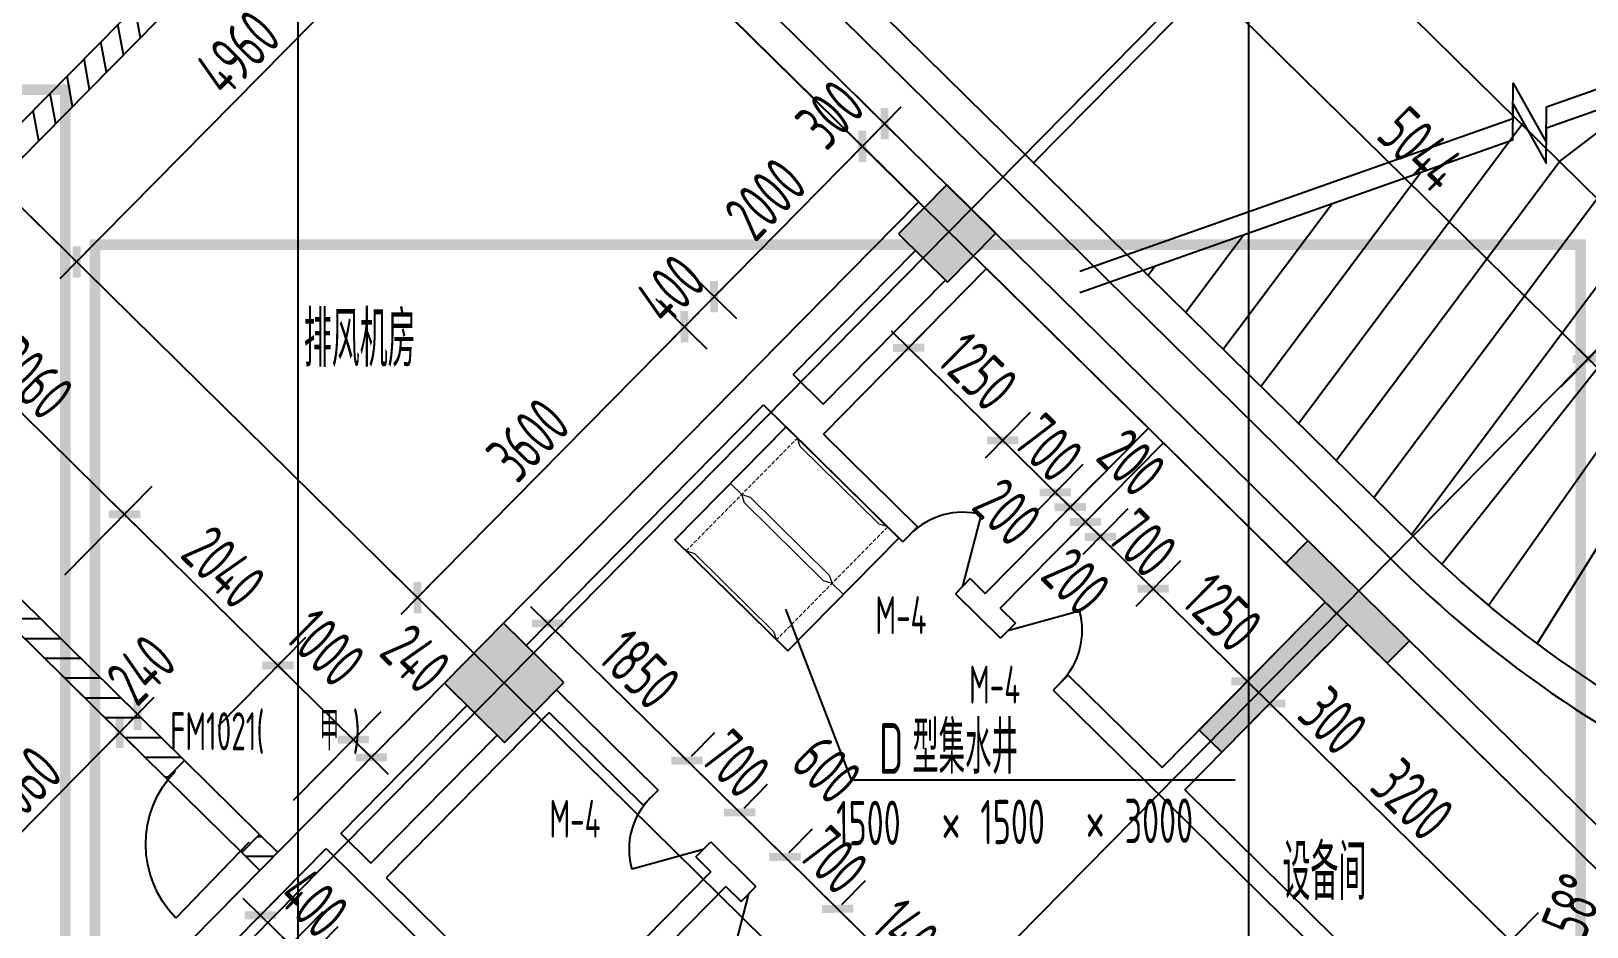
# Model space of a CAD drawing. Extents: x 1596194 to 1987057, y -212608 to 63160.
# Drawn here: x 1667505 to 1682232, y 31955 to 40438 of the extents above; entities that cross this region are included whole.
import ezdxf
from ezdxf.enums import TextEntityAlignment as Align

# ---------------------------------------------------------------- set-up
doc = ezdxf.new("R2010")
doc.units = 0
doc.header["$LTSCALE"] = 100
doc.header["$MEASUREMENT"] = 0
doc.linetypes.add('DASH', pattern=[0.35, 0.25, -0.1])
doc.layers.get('0').update_dxf_attribs({"linetype": 'CONTINUOUS'})
doc.layers.get('DEFPOINTS').update_dxf_attribs({"linetype": 'CONTINUOUS'})
doc.layers.add('AXIS', color=3, linetype='CONTINUOUS', lineweight=9)
for name, color, linetype in [('COLUMN', 1, 'CONTINUOUS'), ('DOTE', 251, 'CONTINUOUS'), ('HA', 150, 'CONTINUOUS'), ('PUB_DIM', 3, 'CONTINUOUS'), ('PUB_TEXT', 30, 'CONTINUOUS'), ('SOLID_HATCH', 40, 'CONTINUOUS'), ('STAIR', 5, 'CONTINUOUS'), ('WALL', 2, 'CONTINUOUS'), ('WINDOW', 4, 'CONTINUOUS'), ('WINDOW_TEXT', 7, 'CONTINUOUS'), ('图层2', 251, 'CONTINUOUS')]:
    doc.layers.add(name, color=color, linetype=linetype)
doc.styles.add('DIM_FONT', font='SYSZ.shx', dxfattribs={"width": 0.7, "bigfont": 'SYFS.shx'})
doc.styles.add('SIMPLEX', font='SIMPLEX.SHX')
doc.dimstyles.new('ANGL150', dxfattribs={"dimscale": 1.5, "dimtxt": 300, "dimasz": 100, "dimexe": 250, "dimexo": 300, "dimgap": 150, "dimtad": 1, "dimdec": 0, "dimzin": 0, "dimdsep": 46, "dimtxsty": 'DIM_FONT', "dimcen": 0.09, "dimclrt": 7, "dimazin": 2, "dimtfac": 1, "dimtdec": 0, "dimtix": 1, "dimtmove": 2, "dimatfit": 3, "dimfxl": 0, "dimtolj": 1, "dimtzin": 0, "dimarcsym": 0})
doc.dimstyles.new('DIMN-200', dxfattribs={"dimtxt": 300, "dimasz": 1, "dimexe": 250, "dimexo": 0, "dimgap": 150, "dimtad": 1, "dimdec": 0, "dimdsep": 46, "dimtxsty": 'DIM_FONT', "dimblk": '_DIMX', "dimcen": 2.5, "dimclrd": 3, "dimclre": 3, "dimclrt": 7, "dimadec": 0, "dimazin": 0, "dimtfac": 1, "dimtdec": 0, "dimtix": 1, "dimtmove": 2, "dimatfit": 3, "dimldrblk": '_DIMX', "dimfxl": 0, "dimtolj": 1, "dimtzin": 0, "dimarcsym": 0})
doc.dimstyles.new('DIMN150', dxfattribs={"dimscale": 1.5, "dimtxt": 300, "dimasz": 1, "dimexe": 250, "dimexo": 300, "dimgap": 30, "dimtad": 1, "dimdec": 0, "dimzin": 0, "dimdsep": 46, "dimtxsty": 'DIM_FONT', "dimblk": 'ARCHTICK', "dimcen": 0.09, "dimclrt": 7, "dimazin": 2, "dimtfac": 1, "dimtdec": 0, "dimtix": 1, "dimtmove": 2, "dimatfit": 3, "dimldrblk": 'DOT', "dimfxl": 0, "dimtolj": 1, "dimtzin": 0, "dimarcsym": 0})

# ---------------------------------------------------------------- blocks, each defined once
blk = doc.blocks.new('_archtick')
blk.add_line((-150, 0), (150, 0))
at = {"const_width": 50}
blk.add_lwpolyline([(-70, -70), (70, 70)], dxfattribs=at)
blk = doc.blocks.new('*D324')
at = {"layer": 'DEFPOINTS', "color": 0}
for p in [(1673689, 37638), (1674224, 37111), (1671697, 34547)]:
    blk.add_point(p, dxfattribs=at)
at = {"layer": 'PUB_DIM', "color": 0, "lineweight": -2}
for p, q in [((1673904, 37427), (1673422, 37901)), ((1671162, 35074), (1673689, 37638)), ((1671377, 34862), (1670895, 35337))]:
    blk.add_line(p, q, dxfattribs=at)
at = {"layer": 'PUB_DIM', "color": 0, "lineweight": -2, "xscale": 1.5, "yscale": 1.5, "zscale": 1.5}
for p, rotation in [((1673689, 37638), 45.42128490435555), ((1671162, 35074), 225.4212849043556)]:
    blk.add_blockref('_archtick', p, dxfattribs=dict(at, rotation=rotation))
at = {"layer": 'PUB_DIM', "color": 7, "insert": (1672210, 36568), "char_height": 450, "attachment_point": 5, "rotation": 45.4213, "style": 'DIM_FONT'}
blk.add_mtext('\\A1;3600', dxfattribs=at)
blk = doc.blocks.new('_Dot')
at = {"color": 0, "linetype": 'ByBlock', "lineweight": -2}
blk.add_line((-0.5, 0), (-1, 0), dxfattribs=at)
at = {"color": 0, "linetype": 'ByBlock', "const_width": 0.5}
blk.add_lwpolyline([(-0.25, 0, 1), (0.25, 0, 1)], format="xyb", close=True, dxfattribs=at)
blk = doc.blocks.new('*D325')
at = {"layer": 'DEFPOINTS', "color": 0}
for p in [(1673970, 37923), (1674505, 37396), (1674224, 37111)]:
    blk.add_point(p, dxfattribs=at)
at = {"layer": 'PUB_DIM', "color": 0, "lineweight": -2}
for p, q in [((1674184, 37712), (1673703, 38186)), ((1673904, 37427), (1673422, 37901)), ((1673689, 37638), (1673970, 37923))]:
    blk.add_line(p, q, dxfattribs=at)
at = {"layer": 'PUB_DIM', "color": 0, "lineweight": -2, "xscale": 1.5, "yscale": 1.5, "zscale": 1.5}
for p, rotation in [((1673970, 37923), 45.42128490435712), ((1673689, 37638), 225.4212849043571)]:
    blk.add_blockref('_archtick', p, dxfattribs=dict(at, rotation=rotation))
at = {"layer": 'PUB_DIM', "color": 7, "insert": (1673557, 37993), "char_height": 450, "attachment_point": 5, "rotation": 45.4213, "style": 'DIM_FONT'}
blk.add_mtext('\\A1;400', dxfattribs=at)
blk = doc.blocks.new('*D326')
at = {"layer": 'DEFPOINTS', "color": 0}
for p in [(1675374, 39348), (1675909, 38820), (1674505, 37396)]:
    blk.add_point(p, dxfattribs=at)
at = {"layer": 'PUB_DIM', "color": 0, "lineweight": -2}
for p, q in [((1675588, 39136), (1675106, 39611)), ((1673970, 37923), (1675374, 39348)), ((1674184, 37712), (1673703, 38186))]:
    blk.add_line(p, q, dxfattribs=at)
at = {"layer": 'PUB_DIM', "color": 0, "lineweight": -2, "xscale": 1.5, "yscale": 1.5, "zscale": 1.5}
for p, rotation in [((1675374, 39348), 45.42128490435509), ((1673970, 37923), 225.4212849043551)]:
    blk.add_blockref('_archtick', p, dxfattribs=dict(at, rotation=rotation))
at = {"layer": 'PUB_DIM', "color": 7, "insert": (1674456, 38848), "char_height": 450, "attachment_point": 5, "rotation": 45.4213, "style": 'DIM_FONT'}
blk.add_mtext('\\A1;2000', dxfattribs=at)
blk = doc.blocks.new('*D327')
at = {"layer": 'DEFPOINTS', "color": 0}
for p in [(1675584, 39561), (1676119, 39034), (1675909, 38820)]:
    blk.add_point(p, dxfattribs=at)
at = {"layer": 'PUB_DIM', "color": 0, "lineweight": -2}
for p, q in [((1675799, 39350), (1675317, 39825)), ((1675588, 39136), (1675106, 39611)), ((1675374, 39348), (1675584, 39561))]:
    blk.add_line(p, q, dxfattribs=at)
at = {"layer": 'PUB_DIM', "color": 0, "lineweight": -2, "xscale": 1.5, "yscale": 1.5, "zscale": 1.5}
for p, rotation in [((1675584, 39561), 45.42128490435142), ((1675374, 39348), 225.4212849043514)]:
    blk.add_blockref('_archtick', p, dxfattribs=dict(at, rotation=rotation))
at = {"layer": 'PUB_DIM', "color": 7, "insert": (1675068, 39649), "char_height": 450, "attachment_point": 5, "rotation": 45.4213, "style": 'DIM_FONT'}
blk.add_mtext('\\A1;300', dxfattribs=at)
blk = doc.blocks.new('*D330')
at = {"layer": 'DEFPOINTS', "color": 0}
for p in [(1670663, 42530), (1671417, 41786), (1667182, 38997)]:
    blk.add_point(p, dxfattribs=at)
at = {"layer": 'PUB_DIM', "color": 0, "lineweight": -2}
for p, q in [((1670983, 42214), (1671684, 41523)), ((1667936, 38253), (1671417, 41786)), ((1667502, 38681), (1668203, 37990))]:
    blk.add_line(p, q, dxfattribs=at)
at = {"layer": 'PUB_DIM', "color": 0, "lineweight": -2, "xscale": 1.5, "yscale": 1.5, "zscale": 1.5}
for p, rotation in [((1671417, 41786), 45.42128490432877), ((1667936, 38253), 225.4212849043288)]:
    blk.add_blockref('_archtick', p, dxfattribs=dict(at, rotation=rotation))
at = {"layer": 'PUB_DIM', "color": 7, "insert": (1669461, 40232), "char_height": 450, "attachment_point": 5, "rotation": 45.4213, "style": 'DIM_FONT'}
blk.add_mtext('\\A1;4960', dxfattribs=at)
blk = doc.blocks.new('*D366')
at = {"layer": 'DEFPOINTS', "color": 0}
for p in [(1674864, 31847), (1676136, 31144), (1675861, 30865)]:
    blk.add_point(p, dxfattribs=at)
at = {"layer": 'PUB_DIM', "color": 0, "lineweight": -2}
for p, q in [((1675180, 32168), (1675402, 32393)), ((1675139, 32126), (1676136, 31144)), ((1676177, 31185), (1676399, 31411))]:
    blk.add_line(p, q, dxfattribs=at)
at = {"layer": 'PUB_DIM', "color": 0, "lineweight": -2, "xscale": 1.5, "yscale": 1.5, "zscale": 1.5}
for p, rotation in [((1675139, 32126), 135.4212849045215), ((1676136, 31144), 315.4212849045215)]:
    blk.add_blockref('_archtick', p, dxfattribs=dict(at, rotation=rotation))
at = {"layer": 'PUB_DIM', "color": 7, "insert": (1675849, 31850), "char_height": 450, "attachment_point": 5, "rotation": 315.4213, "style": 'DIM_FONT'}
blk.add_mtext('\\A1;1400', dxfattribs=at)
blk = doc.blocks.new('*D367')
at = {"layer": 'DEFPOINTS', "color": 0}
for p in [(1674365, 32339), (1675139, 32126), (1674864, 31847)]:
    blk.add_point(p, dxfattribs=at)
at = {"layer": 'PUB_DIM', "color": 0, "lineweight": -2}
for p, q in [((1674681, 32659), (1674903, 32885)), ((1674640, 32618), (1674639, 32619)), ((1674640, 32618), (1675139, 32126)), ((1675180, 32168), (1675402, 32393)), ((1675139, 32126), (1675140, 32125))]:
    blk.add_line(p, q, dxfattribs=at)
at = {"layer": 'PUB_DIM', "color": 0, "lineweight": -2, "xscale": 1.5, "yscale": 1.5, "zscale": 1.5}
for p, rotation in [((1674640, 32618), 315.4212849045209), ((1675139, 32126), 135.4212849045209)]:
    blk.add_blockref('_archtick', p, dxfattribs=dict(at, rotation=rotation))
at = {"layer": 'PUB_DIM', "color": 7, "insert": (1675102, 32587), "char_height": 450, "attachment_point": 5, "rotation": 315.4213, "style": 'DIM_FONT'}
blk.add_mtext('\\A1;700', dxfattribs=at)
blk = doc.blocks.new('*D368')
at = {"layer": 'DEFPOINTS', "color": 0}
for p in [(1673938, 32760), (1674640, 32618), (1674365, 32339)]:
    blk.add_point(p, dxfattribs=at)
at = {"layer": 'PUB_DIM', "color": 0, "lineweight": -2}
for p, q in [((1674254, 33080), (1674476, 33306)), ((1674213, 33039), (1674640, 32618)), ((1674681, 32659), (1674903, 32885))]:
    blk.add_line(p, q, dxfattribs=at)
at = {"layer": 'PUB_DIM', "color": 0, "lineweight": -2, "xscale": 1.5, "yscale": 1.5, "zscale": 1.5}
for p, rotation in [((1674213, 33039), 135.4212849045217), ((1674640, 32618), 315.4212849045217)]:
    blk.add_blockref('_archtick', p, dxfattribs=dict(at, rotation=rotation))
at = {"layer": 'PUB_DIM', "color": 7, "insert": (1675036, 33447), "char_height": 450, "attachment_point": 5, "rotation": 315.4213, "style": 'DIM_FONT'}
blk.add_mtext('\\A1;600', dxfattribs=at)
blk = doc.blocks.new('*D369')
at = {"layer": 'DEFPOINTS', "color": 0}
for p in [(1673439, 33251), (1674213, 33039), (1673938, 32760)]:
    blk.add_point(p, dxfattribs=at)
at = {"layer": 'PUB_DIM', "color": 0, "lineweight": -2}
for p, q in [((1673755, 33572), (1673977, 33797)), ((1673714, 33530), (1673713, 33531)), ((1673714, 33530), (1674213, 33039)), ((1674254, 33080), (1674476, 33306)), ((1674213, 33039), (1674214, 33038))]:
    blk.add_line(p, q, dxfattribs=at)
at = {"layer": 'PUB_DIM', "color": 0, "lineweight": -2, "xscale": 1.5, "yscale": 1.5, "zscale": 1.5}
for p, rotation in [((1673714, 33530), 315.4212849045242), ((1674213, 33039), 135.4212849045242)]:
    blk.add_blockref('_archtick', p, dxfattribs=dict(at, rotation=rotation))
at = {"layer": 'PUB_DIM', "color": 7, "insert": (1674176, 33500), "char_height": 450, "attachment_point": 5, "rotation": 315.4213, "style": 'DIM_FONT'}
blk.add_mtext('\\A1;700', dxfattribs=at)
blk = doc.blocks.new('*D370')
at = {"layer": 'DEFPOINTS', "color": 0}
for p in [(1672122, 34550), (1673714, 33530), (1673439, 33251)]:
    blk.add_point(p, dxfattribs=at)
at = {"layer": 'PUB_DIM', "color": 0, "lineweight": -2}
for p, q in [((1672438, 34870), (1672660, 35096)), ((1672396, 34829), (1673714, 33530)), ((1673755, 33572), (1673977, 33797))]:
    blk.add_line(p, q, dxfattribs=at)
at = {"layer": 'PUB_DIM', "color": 0, "lineweight": -2, "xscale": 1.5, "yscale": 1.5, "zscale": 1.5}
for p, rotation in [((1672396, 34829), 135.4212849045212), ((1673714, 33530), 315.4212849045211)]:
    blk.add_blockref('_archtick', p, dxfattribs=dict(at, rotation=rotation))
at = {"layer": 'PUB_DIM', "color": 7, "insert": (1673267, 34395), "char_height": 450, "attachment_point": 5, "rotation": 315.4213, "style": 'DIM_FONT'}
blk.add_mtext('\\A1;1850', dxfattribs=at)
blk = doc.blocks.new('*D381')
at = {"layer": 'DEFPOINTS', "color": 0}
for p in [(1670724, 32277), (1672256, 30768), (1671632, 30135)]:
    blk.add_point(p, dxfattribs=at)
at = {"layer": 'PUB_DIM', "color": 0, "lineweight": -2}
for p, q in [((1670408, 31956), (1669838, 31377)), ((1670101, 31644), (1671632, 30135)), ((1671940, 30447), (1671369, 29868))]:
    blk.add_line(p, q, dxfattribs=at)
at = {"layer": 'PUB_DIM', "color": 0, "lineweight": -2, "xscale": 1.5, "yscale": 1.5, "zscale": 1.5}
for p, rotation in [((1670101, 31644), 135.421284904916), ((1671632, 30135), 315.421284904916)]:
    blk.add_blockref('_archtick', p, dxfattribs=dict(at, rotation=rotation))
at = {"layer": 'PUB_DIM', "color": 7, "insert": (1671079, 31105), "char_height": 450, "attachment_point": 5, "rotation": 315.4213, "style": 'DIM_FONT'}
blk.add_mtext('\\A1;2150', dxfattribs=at)
blk = doc.blocks.new('*D382')
at = {"layer": 'DEFPOINTS', "color": 0}
for p in [(1670582, 32417), (1670724, 32277), (1670101, 31644)]:
    blk.add_point(p, dxfattribs=at)
at = {"layer": 'PUB_DIM', "color": 0, "lineweight": -2}
for p, q in [((1670266, 32097), (1669695, 31518)), ((1670408, 31956), (1669838, 31377)), ((1669959, 31785), (1670101, 31644))]:
    blk.add_line(p, q, dxfattribs=at)
at = {"layer": 'PUB_DIM', "color": 0, "lineweight": -2, "xscale": 1.5, "yscale": 1.5, "zscale": 1.5}
for p, rotation in [((1669959, 31785), 135.4212849049167), ((1670101, 31644), 315.4212849049168)]:
    blk.add_blockref('_archtick', p, dxfattribs=dict(at, rotation=rotation))
at = {"layer": 'PUB_DIM', "color": 7, "insert": (1669981, 31184), "char_height": 450, "attachment_point": 5, "rotation": 315.4213, "style": 'DIM_FONT'}
blk.add_mtext('\\A1;200', dxfattribs=at)
blk = doc.blocks.new('*D383')
at = {"layer": 'DEFPOINTS', "color": 0}
for p in [(1670297, 32698), (1670582, 32417), (1669959, 31785)]:
    blk.add_point(p, dxfattribs=at)
at = {"layer": 'PUB_DIM', "color": 0, "lineweight": -2}
for p, q in [((1669981, 32377), (1669410, 31798)), ((1669674, 32065), (1669959, 31785)), ((1670266, 32097), (1669695, 31518))]:
    blk.add_line(p, q, dxfattribs=at)
at = {"layer": 'PUB_DIM', "color": 0, "lineweight": -2, "xscale": 1.5, "yscale": 1.5, "zscale": 1.5}
for p, rotation in [((1669674, 32065), 135.4212849049077), ((1669959, 31785), 315.4212849049076)]:
    blk.add_blockref('_archtick', p, dxfattribs=dict(at, rotation=rotation))
at = {"layer": 'PUB_DIM', "color": 7, "insert": (1670180, 32179), "char_height": 450, "attachment_point": 5, "rotation": 315.4213, "style": 'DIM_FONT'}
blk.add_mtext('\\A1;400', dxfattribs=at)
blk = doc.blocks.new('*D406')
at = {"layer": 'DEFPOINTS', "color": 0}
for p in [(1681031, 31339), (1682364, 30982), (1681886, 30496)]:
    blk.add_point(p, dxfattribs=at)
at = {"layer": 'PUB_DIM', "color": 0, "lineweight": -2}
for p, q in [((1681347, 31659), (1681773, 32091)), ((1681509, 31824), (1682364, 30982)), ((1682202, 30817), (1682627, 31249))]:
    blk.add_line(p, q, dxfattribs=at)
at = {"layer": 'PUB_DIM', "color": 0, "lineweight": -2, "xscale": 1.5, "yscale": 1.5, "zscale": 1.5}
for p, rotation in [((1681509, 31824), 135.4212850077216), ((1682364, 30982), 315.4212850077216)]:
    blk.add_blockref('_archtick', p, dxfattribs=dict(at, rotation=rotation))
at = {"layer": 'PUB_DIM', "color": 7, "insert": (1681587, 31064), "char_height": 450, "attachment_point": 5, "rotation": 315.4213, "style": 'DIM_FONT'}
blk.add_mtext('\\A1;1200', dxfattribs=at)
blk = doc.blocks.new('*D407')
at = {"layer": 'DEFPOINTS', "color": 0}
for p in [(1678752, 33585), (1681509, 31824), (1681031, 31339)]:
    blk.add_point(p, dxfattribs=at)
at = {"layer": 'PUB_DIM', "color": 0, "lineweight": -2}
for p, q in [((1679068, 33905), (1679493, 34337)), ((1679230, 34070), (1681509, 31824)), ((1681347, 31659), (1681773, 32091))]:
    blk.add_line(p, q, dxfattribs=at)
at = {"layer": 'PUB_DIM', "color": 0, "lineweight": -2, "xscale": 1.5, "yscale": 1.5, "zscale": 1.5}
for p, rotation in [((1679230, 34070), 135.4212850077225), ((1681509, 31824), 315.4212850077225)]:
    blk.add_blockref('_archtick', p, dxfattribs=dict(at, rotation=rotation))
at = {"layer": 'PUB_DIM', "color": 7, "insert": (1680582, 33162), "char_height": 450, "attachment_point": 5, "rotation": 315.4213, "style": 'DIM_FONT'}
blk.add_mtext('\\A1;3200', dxfattribs=at)
blk = doc.blocks.new('*D408')
at = {"layer": 'DEFPOINTS', "color": 0}
for p in [(1679230, 34070), (1678538, 33795), (1678752, 33585)]:
    blk.add_point(p, dxfattribs=at)
at = {"layer": 'PUB_DIM', "color": 0, "lineweight": -2}
for p, q in [((1678854, 34116), (1679280, 34548)), ((1679068, 33905), (1679493, 34337)), ((1679016, 34281), (1679230, 34070))]:
    blk.add_line(p, q, dxfattribs=at)
at = {"layer": 'PUB_DIM', "color": 0, "lineweight": -2, "xscale": 1.5, "yscale": 1.5, "zscale": 1.5}
for p, rotation in [((1679016, 34281), 135.4212850077271), ((1679230, 34070), 315.4212850077271)]:
    blk.add_blockref('_archtick', p, dxfattribs=dict(at, rotation=rotation))
at = {"layer": 'PUB_DIM', "color": 7, "insert": (1679829, 33907), "char_height": 450, "attachment_point": 5, "rotation": 315.4213, "style": 'DIM_FONT'}
blk.add_mtext('\\A1;300', dxfattribs=at)
blk = doc.blocks.new('*D409')
at = {"layer": 'DEFPOINTS', "color": 0}
for p in [(1677648, 34672), (1679016, 34281), (1678538, 33795)]:
    blk.add_point(p, dxfattribs=at)
at = {"layer": 'PUB_DIM', "color": 0, "lineweight": -2}
for p, q in [((1677964, 34993), (1678389, 35425)), ((1678126, 35158), (1679016, 34281)), ((1678854, 34116), (1679280, 34548))]:
    blk.add_line(p, q, dxfattribs=at)
at = {"layer": 'PUB_DIM', "color": 0, "lineweight": -2, "xscale": 1.5, "yscale": 1.5, "zscale": 1.5}
for p, rotation in [((1678126, 35158), 135.4212850077224), ((1679016, 34281), 315.4212850077224)]:
    blk.add_blockref('_archtick', p, dxfattribs=dict(at, rotation=rotation))
at = {"layer": 'PUB_DIM', "color": 7, "insert": (1678783, 34934), "char_height": 450, "attachment_point": 5, "rotation": 315.4213, "style": 'DIM_FONT'}
blk.add_mtext('\\A1;1250', dxfattribs=at)
blk = doc.blocks.new('*D410')
at = {"layer": 'DEFPOINTS', "color": 0}
for p in [(1677149, 35164), (1678126, 35158), (1677648, 34672)]:
    blk.add_point(p, dxfattribs=at)
at = {"layer": 'PUB_DIM', "color": 0, "lineweight": -2}
for p, q in [((1677465, 35484), (1677891, 35916)), ((1677627, 35649), (1678126, 35158)), ((1677964, 34993), (1678389, 35425))]:
    blk.add_line(p, q, dxfattribs=at)
at = {"layer": 'PUB_DIM', "color": 0, "lineweight": -2, "xscale": 1.5, "yscale": 1.5, "zscale": 1.5}
for p, rotation in [((1677627, 35649), 135.4212850077242), ((1678126, 35158), 315.4212850077242)]:
    blk.add_blockref('_archtick', p, dxfattribs=dict(at, rotation=rotation))
at = {"layer": 'PUB_DIM', "color": 7, "insert": (1678026, 35589), "char_height": 450, "attachment_point": 5, "rotation": 315.4213, "style": 'DIM_FONT'}
blk.add_mtext('\\A1;700', dxfattribs=at)
blk = doc.blocks.new('*D411')
at = {"layer": 'DEFPOINTS', "color": 0}
for p in [(1677627, 35649), (1677007, 35304), (1677149, 35164)]:
    blk.add_point(p, dxfattribs=at)
at = {"layer": 'PUB_DIM', "color": 0, "lineweight": -2}
for p, q in [((1677323, 35625), (1677748, 36057)), ((1677465, 35484), (1677891, 35916)), ((1677485, 35790), (1677627, 35649))]:
    blk.add_line(p, q, dxfattribs=at)
at = {"layer": 'PUB_DIM', "color": 0, "lineweight": -2, "xscale": 1.5, "yscale": 1.5, "zscale": 1.5}
for p, rotation in [((1677485, 35790), 135.4212850077328), ((1677627, 35649), 315.4212850077328)]:
    blk.add_blockref('_archtick', p, dxfattribs=dict(at, rotation=rotation))
at = {"layer": 'PUB_DIM', "color": 7, "insert": (1677397, 35227), "char_height": 450, "attachment_point": 5, "rotation": 315.4213, "style": 'DIM_FONT'}
blk.add_mtext('\\A1;200', dxfattribs=at)
blk = doc.blocks.new('*D412')
at = {"layer": 'DEFPOINTS', "color": 0}
for p in [(1677485, 35790), (1676864, 35445), (1677007, 35304)]:
    blk.add_point(p, dxfattribs=at)
at = {"layer": 'PUB_DIM', "color": 0, "lineweight": -2}
for p, q in [((1677180, 35765), (1677606, 36197)), ((1677323, 35625), (1677748, 36057)), ((1677343, 35930), (1677485, 35790))]:
    blk.add_line(p, q, dxfattribs=at)
at = {"layer": 'PUB_DIM', "color": 0, "lineweight": -2, "xscale": 1.5, "yscale": 1.5, "zscale": 1.5}
for p, rotation in [((1677343, 35930), 135.4212850077287), ((1677485, 35790), 315.4212850077287)]:
    blk.add_blockref('_archtick', p, dxfattribs=dict(at, rotation=rotation))
at = {"layer": 'PUB_DIM', "color": 7, "insert": (1677921, 36353), "char_height": 450, "attachment_point": 5, "rotation": 315.4213, "style": 'DIM_FONT'}
blk.add_mtext('\\A1;200', dxfattribs=at)
blk = doc.blocks.new('*D413')
at = {"layer": 'DEFPOINTS', "color": 0}
for p in [(1677343, 35930), (1676722, 35585), (1676864, 35445)]:
    blk.add_point(p, dxfattribs=at)
at = {"layer": 'PUB_DIM', "color": 0, "lineweight": -2}
for p, q in [((1677038, 35905), (1677463, 36337)), ((1677180, 35765), (1677606, 36197)), ((1677200, 36070), (1677343, 35930))]:
    blk.add_line(p, q, dxfattribs=at)
at = {"layer": 'PUB_DIM', "color": 0, "lineweight": -2, "xscale": 1.5, "yscale": 1.5, "zscale": 1.5}
for p, rotation in [((1677200, 36070), 135.421285007715), ((1677343, 35930), 315.421285007715)]:
    blk.add_blockref('_archtick', p, dxfattribs=dict(at, rotation=rotation))
at = {"layer": 'PUB_DIM', "color": 7, "insert": (1676744, 35885), "char_height": 450, "attachment_point": 5, "rotation": 315.4213, "style": 'DIM_FONT'}
blk.add_mtext('\\A1;200', dxfattribs=at)
blk = doc.blocks.new('*D414')
at = {"layer": 'DEFPOINTS', "color": 0}
for p in [(1676223, 36076), (1677200, 36070), (1676722, 35585)]:
    blk.add_point(p, dxfattribs=at)
at = {"layer": 'PUB_DIM', "color": 0, "lineweight": -2}
for p, q in [((1676539, 36397), (1676965, 36829)), ((1676702, 36562), (1677200, 36070)), ((1677038, 35905), (1677463, 36337))]:
    blk.add_line(p, q, dxfattribs=at)
at = {"layer": 'PUB_DIM', "color": 0, "lineweight": -2, "xscale": 1.5, "yscale": 1.5, "zscale": 1.5}
for p, rotation in [((1676702, 36562), 135.4212850077255), ((1677200, 36070), 315.4212850077255)]:
    blk.add_blockref('_archtick', p, dxfattribs=dict(at, rotation=rotation))
at = {"layer": 'PUB_DIM', "color": 7, "insert": (1677137, 36492), "char_height": 450, "attachment_point": 5, "rotation": 315.4213, "style": 'DIM_FONT'}
blk.add_mtext('\\A1;700', dxfattribs=at)
blk = doc.blocks.new('*D415')
at = {"layer": 'DEFPOINTS', "color": 0}
for p in [(1675333, 36954), (1676702, 36562), (1676223, 36076)]:
    blk.add_point(p, dxfattribs=at)
at = {"layer": 'PUB_DIM', "color": 0, "lineweight": -2}
for p, q in [((1675649, 37274), (1676074, 37706)), ((1675811, 37439), (1676702, 36562)), ((1676539, 36397), (1676965, 36829))]:
    blk.add_line(p, q, dxfattribs=at)
at = {"layer": 'PUB_DIM', "color": 0, "lineweight": -2, "xscale": 1.5, "yscale": 1.5, "zscale": 1.5}
for p, rotation in [((1675811, 37439), 135.4212850077235), ((1676702, 36562), 315.4212850077235)]:
    blk.add_blockref('_archtick', p, dxfattribs=dict(at, rotation=rotation))
at = {"layer": 'PUB_DIM', "color": 7, "insert": (1676468, 37216), "char_height": 450, "attachment_point": 5, "rotation": 315.4213, "style": 'DIM_FONT'}
blk.add_mtext('\\A1;1250', dxfattribs=at)
blk = doc.blocks.new('*D1439')
at = {"layer": 'DEFPOINTS', "color": 0}
for p in [(1682491, 32334), (1682524, 31884), (1682072, 31310), (1683530, 31310)]:
    blk.add_point(p, dxfattribs=at)
at = {"layer": 'PUB_DIM', "color": 0}
for p, q in [((1682812, 32018), (1682972, 31860)), ((1682522, 31310), (1682747, 31310))]:
    blk.add_line(p, q, dxfattribs=at)
blk.add_arc((1683530, 31310), 1158, 142.8464, 172.5749, dxfattribs=at)
for points in [[(1682588, 32026), (1682626, 31993), (1682705, 32123)], [(1682407, 31458), (1682357, 31461), (1682372, 31310)]]:
    blk.add_solid(points, dxfattribs=at)
at = {"layer": 'PUB_DIM', "color": 7, "insert": (1682012, 31932), "char_height": 450, "attachment_point": 5, "rotation": 67.7106, "style": 'DIM_FONT'}
blk.add_mtext('\\A1;44.58°', dxfattribs=at)
blk = doc.blocks.new('*D887')
at = {"layer": 'DEFPOINTS', "color": 0}
for p in [(1665327, 37115), (1668389, 35862), (1667507, 34967)]:
    blk.add_point(p, dxfattribs=at)
at = {"layer": 'PUB_DIM', "color": 0, "lineweight": -2}
for p, q in [((1665643, 37436), (1666473, 38277)), ((1666210, 38010), (1668389, 35862)), ((1667823, 35288), (1668652, 36130))]:
    blk.add_line(p, q, dxfattribs=at)
at = {"layer": 'PUB_DIM', "color": 0, "lineweight": -2, "xscale": 1.5, "yscale": 1.5, "zscale": 1.5}
for p, rotation in [((1666210, 38010), 135.4212849043413), ((1668389, 35862), 315.4212849043413)]:
    blk.add_blockref('_archtick', p, dxfattribs=dict(at, rotation=rotation))
at = {"layer": 'PUB_DIM', "color": 7, "insert": (1667511, 37152), "char_height": 450, "attachment_point": 5, "rotation": 315.4213, "style": 'DIM_FONT'}
blk.add_mtext('\\A1;3060', dxfattribs=at)
blk = doc.blocks.new('*D888')
at = {"layer": 'DEFPOINTS', "color": 0}
for p in [(1667507, 34967), (1669842, 34431), (1668960, 33535)]:
    blk.add_point(p, dxfattribs=at)
at = {"layer": 'PUB_DIM', "color": 0, "lineweight": -2}
for p, q in [((1667823, 35288), (1668652, 36130)), ((1668389, 35862), (1669842, 34431)), ((1669276, 33856), (1670105, 34698))]:
    blk.add_line(p, q, dxfattribs=at)
at = {"layer": 'PUB_DIM', "color": 0, "lineweight": -2, "xscale": 1.5, "yscale": 1.5, "zscale": 1.5}
for p, rotation in [((1668389, 35862), 135.4212849043409), ((1669842, 34431), 315.4212849043409)]:
    blk.add_blockref('_archtick', p, dxfattribs=dict(at, rotation=rotation))
at = {"layer": 'PUB_DIM', "color": 7, "insert": (1669328, 35362), "char_height": 450, "attachment_point": 5, "rotation": 315.4213, "style": 'DIM_FONT'}
blk.add_mtext('\\A1;2040', dxfattribs=at)
blk = doc.blocks.new('*D889')
at = {"layer": 'DEFPOINTS', "color": 0}
for p in [(1670554, 33729), (1668960, 33535), (1669672, 32833)]:
    blk.add_point(p, dxfattribs=at)
at = {"layer": 'PUB_DIM', "color": 0, "lineweight": -2}
for p, q in [((1669276, 33856), (1670105, 34698)), ((1669842, 34431), (1670554, 33729)), ((1669988, 33154), (1670818, 33996))]:
    blk.add_line(p, q, dxfattribs=at)
at = {"layer": 'PUB_DIM', "color": 0, "lineweight": -2, "xscale": 1.5, "yscale": 1.5, "zscale": 1.5}
for p, rotation in [((1669842, 34431), 135.42128490434), ((1670554, 33729), 315.4212849043399)]:
    blk.add_blockref('_archtick', p, dxfattribs=dict(at, rotation=rotation))
at = {"layer": 'PUB_DIM', "color": 7, "insert": (1670294, 34599), "char_height": 450, "attachment_point": 5, "rotation": 315.4213, "style": 'DIM_FONT'}
blk.add_mtext('\\A1;1000', dxfattribs=at)
blk = doc.blocks.new('*D890')
at = {"layer": 'DEFPOINTS', "color": 0}
for p in [(1670725, 33560), (1669672, 32833), (1669843, 32665)]:
    blk.add_point(p, dxfattribs=at)
at = {"layer": 'PUB_DIM', "color": 0, "lineweight": -2}
for p, q in [((1669988, 33154), (1670818, 33996)), ((1670159, 32986), (1670989, 33827)), ((1670554, 33729), (1670725, 33560))]:
    blk.add_line(p, q, dxfattribs=at)
at = {"layer": 'PUB_DIM', "color": 0, "lineweight": -2, "xscale": 1.5, "yscale": 1.5, "zscale": 1.5}
for p, rotation in [((1670554, 33729), 135.4212849043457), ((1670725, 33560), 315.4212849043457)]:
    blk.add_blockref('_archtick', p, dxfattribs=dict(at, rotation=rotation))
at = {"layer": 'PUB_DIM', "color": 7, "insert": (1671144, 34497), "char_height": 450, "attachment_point": 5, "rotation": 315.4213, "style": 'DIM_FONT'}
blk.add_mtext('\\A1;240', dxfattribs=at)
blk = doc.blocks.new('*D906')
at = {"layer": 'DEFPOINTS', "color": 0}
for p in [(1667729, 34740), (1667561, 34569), (1668512, 33969)]:
    blk.add_point(p, dxfattribs=at)
at = {"layer": 'PUB_DIM', "color": 0, "lineweight": -2}
for p, q in [((1668050, 34424), (1668779, 33705)), ((1667881, 34253), (1668611, 33534)), ((1668344, 33798), (1668512, 33969))]:
    blk.add_line(p, q, dxfattribs=at)
at = {"layer": 'PUB_DIM', "color": 0, "lineweight": -2, "xscale": 1.5, "yscale": 1.5, "zscale": 1.5}
for p, rotation in [((1668512, 33969), 45.42128490435991), ((1668344, 33798), 225.4212849043599)]:
    blk.add_blockref('_archtick', p, dxfattribs=dict(at, rotation=rotation))
at = {"layer": 'PUB_DIM', "color": 7, "insert": (1668547, 34390), "char_height": 450, "attachment_point": 5, "rotation": 45.4213, "style": 'DIM_FONT'}
blk.add_mtext('\\A1;240', dxfattribs=at)
blk = doc.blocks.new('*D907')
at = {"layer": 'DEFPOINTS', "color": 0}
for p in [(1667561, 34569), (1668344, 33798), (1666115, 33102)]:
    blk.add_point(p, dxfattribs=at)
at = {"layer": 'PUB_DIM', "color": 0, "lineweight": -2}
for p, q in [((1667881, 34253), (1668611, 33534)), ((1666898, 32330), (1668344, 33798)), ((1666436, 32786), (1667165, 32067))]:
    blk.add_line(p, q, dxfattribs=at)
at = {"layer": 'PUB_DIM', "color": 0, "lineweight": -2, "xscale": 1.5, "yscale": 1.5, "zscale": 1.5}
for p, rotation in [((1668344, 33798), 45.42128490435866), ((1666898, 32330), 225.4212849043587)]:
    blk.add_blockref('_archtick', p, dxfattribs=dict(at, rotation=rotation))
at = {"layer": 'PUB_DIM', "color": 7, "insert": (1667406, 33276), "char_height": 450, "attachment_point": 5, "rotation": 45.4213, "style": 'DIM_FONT'}
blk.add_mtext('\\A1;2060', dxfattribs=at)
blk = doc.blocks.new('*D1039')
at = {"layer": 'DEFPOINTS', "color": 0}
for p in [(1679453, 41686), (1683046, 38145), (1682246, 37334)]:
    blk.add_point(p, dxfattribs=at)
at = {"layer": 'PUB_DIM', "color": 0, "lineweight": -2}
for p, q in [((1679137, 41365), (1678389, 40607)), ((1678653, 40874), (1682246, 37334)), ((1682730, 37825), (1681983, 37066))]:
    blk.add_line(p, q, dxfattribs=at)
at = {"layer": 'PUB_DIM', "color": 0, "lineweight": -2, "xscale": 1.5, "yscale": 1.5, "zscale": 1.5}
for p, rotation in [((1678653, 40874), 135.4238443879346), ((1682246, 37334), 315.4238443879346)]:
    blk.add_blockref('_archtick', p, dxfattribs=dict(at, rotation=rotation))
at = {"layer": 'PUB_DIM', "color": 7, "insert": (1680661, 39319), "char_height": 450, "attachment_point": 5, "rotation": 315.4238, "style": 'DIM_FONT'}
blk.add_mtext('\\A1;5044', dxfattribs=at)
blk = doc.blocks.new('_DBLK')
blk.add_line((-0.5, 0), (0, -0.866))
blk.add_arc((-0.5, 0), 1, 300, 0)
at = {"layer": 'WINDOW_TEXT', "style": 'SIMPLEX', "flags": 9}
blk.add_attdef('A', text='', height=1, dxfattribs=at).set_placement((0, 1.5), align=Align.MIDDLE)
blk = doc.blocks.new('A$C48F76036')
at = {"layer": 'AXIS', "color": 6, "linetype": 'DASH'}
for p, q in [((0, 900), (1000, 900)), ((1000, 100), (0, 100))]:
    blk.add_line(p, q, dxfattribs=at)
at = {"layer": 'AXIS', "color": 6}
for points in [[(500, 0), (500, 100), (475, 150), (475, 850), (500, 900), (500, 1000), (0, 1000), (0, 900), (25, 850), (25, 150), (0, 100), (0, 0), (500, 0)], [(1000, 0), (1000, 100), (975, 150), (975, 850), (1000, 900), (1000, 1000), (500, 1000), (500, 900), (525, 850), (525, 150), (500, 100), (500, 0), (1000, 0)]]:
    blk.add_lwpolyline(points, close=True, dxfattribs=at)
at = {"layer": 'WINDOW'}
blk.add_lwpolyline([(0, 0), (1000, 0), (1000, 1000), (0, 1000)], close=True, dxfattribs=at)
blk = doc.blocks.new('_fzh')
for p, q in [((-0.5, 0.5), (-0.5, -0.5)), ((0.5, 0.5), (-0.5, 0.5)), ((0.5, -0.5), (0.5, 0.5)), ((-0.5, -0.5), (0.5, -0.5))]:
    blk.add_line(p, q)
at = {"layer": 'SOLID_HATCH'}
blk.add_solid([(0.5, 0.5), (0.5, -0.5), (-0.5, 0.5), (-0.5, -0.5)], dxfattribs=at)
blk = doc.blocks.new('M_A2ZXL')
blk.add_line((-0.472, 0), (-0.472, -1))
blk.add_arc((-0.5, 0), 1, 271.6231, 0)
blk = doc.blocks.new('_DIMX')
blk.add_line((-150, 0), (150, 0))
at = {"const_width": 50}
blk.add_lwpolyline([(-70, -70), (70, 70)], dxfattribs=at)
blk = doc.blocks.new('*D19')
at = {"layer": 'AXIS', "color": 3, "lineweight": -2}
for p, q in [((1668658, 45966), (1666881, 47717)), ((1666987, 47611), (1648039, 28382)), ((1649708, 26735), (1647931, 28487))]:
    blk.add_line(p, q, dxfattribs=at)
at = {"layer": 'DEFPOINTS', "color": 0}
for p in [(1668658, 45966), (1648038, 28381), (1649708, 26735)]:
    blk.add_point(p, dxfattribs=at)
at = {"layer": 'AXIS', "color": 3, "lineweight": -2}
for p, rotation in [((1666987, 47611), 45.42128490416862), ((1648038, 28381), 225.4212849041686)]:
    blk.add_blockref('_DIMX', p, dxfattribs=dict(at, rotation=rotation))
at = {"layer": 'AXIS', "color": 7, "insert": (1657218, 38287), "char_height": 375, "attachment_point": 5, "rotation": 45.4213, "style": 'DIM_FONT'}
blk.add_mtext('\\A1;26998', dxfattribs=at)
blk = doc.blocks.new('*D24')
at = {"layer": 'AXIS', "color": 3, "lineweight": -2}
for p, q in [((1676237, 50808), (1677918, 52514)), ((1677814, 52407), (1691260, 39156)), ((1689685, 37556), (1691366, 39262))]:
    blk.add_line(p, q, dxfattribs=at)
at = {"layer": 'DEFPOINTS', "color": 0}
for p in [(1676237, 50808), (1691261, 39156), (1689685, 37556)]:
    blk.add_point(p, dxfattribs=at)
at = {"layer": 'AXIS', "color": 3, "lineweight": -2}
for p, rotation in [((1677813, 52407), 135.4212849041683), ((1691261, 39156), 315.4212849041683)]:
    blk.add_blockref('_DIMX', p, dxfattribs=dict(at, rotation=rotation))
at = {"layer": 'AXIS', "color": 7, "insert": (1684828, 46076), "char_height": 375, "attachment_point": 5, "rotation": 315.4213, "style": 'DIM_FONT'}
blk.add_mtext('\\A1;18880', dxfattribs=at)

msp = doc.modelspace()

# ---------------------------------------------------------------- hatches: boundary and pattern name
at = {"layer": 'COLUMN'}
msp.add_hatch(color=256, dxfattribs=at).paths.add_polyline_path([(1679968.772, 34819.574), (1680342.722, 34451.082), (1680553.289, 34664.769), (1679591.702, 35612.318), (1679381.135, 35398.632), (1679755.086, 35030.14), (1678561.875, 33819.253), (1678775.561, 33608.686)])
at = {"layer": 'HA'}
h = msp.add_hatch(dxfattribs=at)
h.set_pattern_fill('普通砖', color=256, scale=150, angle=10, style=0)
h.set_pattern_definition([(280.4213, (1670576.15, 42783.46), (184.407, 33.916), [])])
h.paths.add_polyline_path([(1665152.443, 37279.401), (1665323.392, 37110.948), (1670662.874, 42529.533), (1670491.925, 42697.986)])
h.paths.add_polyline_path([(1671224.385, 43099.363), (1671392.838, 43270.311), (1671221.889, 43438.765), (1671053.436, 43267.816)])
h = msp.add_hatch(dxfattribs=at)
h.set_pattern_fill('普通砖', color=256, scale=150, angle=315, style=0)
h.set_pattern_definition([(0, (0, 0), (4e-14, 187.5), [])])
h.paths.add_polyline_path([(1668956.055, 33531.316), (1667502.99, 34963.169), (1667334.537, 34792.22), (1668787.602, 33360.367)])
h.paths.add_polyline_path([(1669670.838, 32490.026), (1669839.291, 32660.975), (1669668.342, 32829.428), (1669499.889, 32658.479)])

# ---------------------------------------------------------------- linework, layer by layer
at = {"layer": 'DOTE'}
for p, q in [((1670030.206, 55662.2), (1670030.206, -36126.938)), ((1679030.206, 50334.236), (1679030.206, -36126.938)), ((1683924.569, 46385.033), (1650123.23, 12082.933)), ((1668657.657, 45965.563), (1684127.184, 30721.869)), ((1687592.847, 42770.307), (1658172.415, 12914.017)), ((1664446.326, 41691.842), (1679899.811, 26463.955))]:
    msp.add_line(p, q, dxfattribs=at)
at = {"layer": 'HA'}
for points in [[(1677432.054, 38163.588), (1681530.382, 39609.879), (1681533.671, 39945.079), (1681848.08, 39387.955), (1681848.646, 39722.194), (1685946.974, 41168.485)], [(1677432.054, 37963.588), (1681530.382, 39409.879), (1681533.671, 39745.079), (1681848.08, 39187.955), (1681848.646, 39522.194), (1685946.974, 40968.485)]]:
    msp.add_lwpolyline(points, dxfattribs=at)
at = {"layer": 'PUB_DIM'}
msp.add_lwpolyline([(1681954.449, 39886.588, 0, 0, 0), (1680961.576, 40837.619, 120, 0, 0), (1680636.604, 41148.895, 0, 0, 0)], format="xyseb", dxfattribs=at)
at = {"layer": 'PUB_TEXT'}
for q in [(1674649.599, 34965.418), (1678902.754, 33349.313)]:
    msp.add_line((1675272.336, 33349.313), q, dxfattribs=at)
at = {"layer": 'STAIR'}
msp.add_line((1673362.676, 47687.095), (1683044.308, 38146.8), dxfattribs=at)
for points in [[(1680571.245, 35670.01), (1682684.374, 38501.48), (1685496.84, 40643.248)], [(1680215.101, 36020.954), (1682328.23, 38852.424), (1684381.471, 40416.022)], [(1680854.698, 35386.397), (1683045.103, 38145.739), (1685804.445, 40336.145)], [(1681296.256, 34996.136), (1683328.498, 37873.954), (1685960.682, 40215.631)], [(1681759.001, 34631.246), (1683626.686, 37618.486), (1686123.43, 40104.067)], [(1679858.958, 36371.898), (1681972.087, 39203.369), (1682858.923, 39878.718)], [(1679502.814, 36722.843), (1681615.944, 39554.313), (1681633.318, 39567.544)], [(1679146.671, 37073.787), (1680661.179, 39103.139)], [(1678790.528, 37424.731), (1679822.153, 38807.049)], [(1678434.384, 37775.675), (1678983.126, 38510.958)], [(1678078.241, 38126.62), (1678144.1, 38214.868)]]:
    msp.add_lwpolyline(points, dxfattribs=at)
at = {"layer": 'WALL'}
for p, q in [((1673363.456, 42772.576), (1680571.245, 35670.01)), ((1670491.925, 42697.986), (1665152.443, 37279.401)), ((1670662.874, 42529.533), (1665323.392, 37110.948)), ((1673152.889, 42558.89), (1680359.406, 35457.577)), ((1672963.873, 42143.39), (1683551.698, 31710.131)), ((1672753.306, 41929.704), (1675908.737, 38820.338)), ((1671978.161, 34831.532), (1675908.737, 38820.338)), ((1674718.646, 37185.198), (1675876.762, 38360.471)), ((1675005.64, 36621.608), (1676549.795, 38188.639)), ((1676549.795, 38188.639), (1678081.212, 36679.578)), ((1675003.561, 36904.443), (1676161.677, 38079.716)), ((1664831.914, 37595.251), (1668956.055, 33531.316)), ((1674718.646, 37185.198), (1675003.561, 36904.443)), ((1672191.847, 34620.966), (1674437.891, 36900.283)), ((1674437.891, 36900.283), (1675755.621, 35601.79)), ((1676537.057, 35112.547), (1678081.212, 36679.578)), ((1675005.64, 36621.608), (1675895.999, 35744.247)), ((1676679.514, 34972.17), (1678223.669, 36539.201)), ((1678223.669, 36539.201), (1683316.52, 31520.698)), ((1675895.999, 35744.247), (1675755.621, 35601.79)), ((1679591.702, 35612.318), (1679381.135, 35398.632)), ((1679381.135, 35398.632), (1679755.086, 35030.14)), ((1676394.6, 35252.925), (1676254.222, 35110.468)), ((1676394.6, 35252.925), (1676537.057, 35112.547)), ((1676254.222, 35110.468), (1676681.594, 34689.335)), ((1676679.514, 34972.17), (1676821.972, 34831.792)), ((1678561.875, 33819.253), (1679755.086, 35030.14)), ((1667334.537, 34792.22), (1668787.602, 33360.367)), ((1676821.972, 34831.792), (1676681.594, 34689.335)), ((1678210.931, 33463.109), (1679544.519, 34816.454)), ((1678775.561, 33608.686), (1679968.772, 34819.574)), ((1680553.289, 34664.769), (1680342.722, 34451.082)), ((1678424.617, 33252.543), (1679758.205, 34605.888)), ((1677320.573, 34340.47), (1677180.195, 34198.013)), ((1677320.573, 34340.47), (1678210.931, 33463.109)), ((1667837.019, 30629.04), (1671416.65, 34261.703)), ((1672477.802, 34198.793), (1673439.389, 33251.243)), ((1677180.195, 34198.013), (1680563.557, 30864.042)), ((1670437.126, 32840.248), (1671630.337, 34051.136)), ((1672408.653, 33986.146), (1670864.498, 32419.115)), ((1672408.653, 33986.146), (1673299.011, 33108.786)), ((1671915.251, 33770.381), (1670722.041, 32559.493)), ((1678561.875, 33819.253), (1678775.561, 33608.686)), ((1668787.602, 33360.367), (1668956.055, 33531.316)), ((1673299.011, 33108.786), (1673439.389, 33251.243)), ((1678424.617, 33252.543), (1680703.935, 31006.5)), ((1668612.216, 30988.303), (1670296.748, 32697.791)), ((1669499.889, 32658.479), (1669668.342, 32829.428)), ((1669668.342, 32829.428), (1669839.291, 32660.975)), ((1670296.748, 32697.791), (1673965.026, 29083.065)), ((1670437.126, 32840.248), (1670722.041, 32559.493)), ((1673797.612, 32617.464), (1673937.99, 32759.921)), ((1673937.99, 32759.921), (1674365.362, 32338.788)), ((1669499.889, 32658.479), (1669670.838, 32490.026)), ((1673797.612, 32617.464), (1673940.07, 32477.086)), ((1670864.498, 32419.115), (1672395.915, 30910.055)), ((1673940.07, 32477.086), (1672395.915, 30910.055)), ((1674082.527, 32336.708), (1672538.372, 30769.677)), ((1674082.527, 32336.708), (1674224.984, 32196.331)), ((1674224.984, 32196.331), (1674365.362, 32338.788))]:
    msp.add_line(p, q, dxfattribs=at)
for radius, start in [(10500, 224.7343807), (10800, 224.7439884)]:
    msp.add_arc((1688030.206, 43060.131), radius, start, 270, dxfattribs=at)
at = {"layer": 'WINDOW'}
for p, q in [((1681909.051, 44178.66), (1676996.119, 39192.944)), ((1669668.342, 32829.428), (1668956.055, 33531.316)), ((1668787.602, 33360.367), (1669499.889, 32658.479))]:
    msp.add_line(p, q, dxfattribs=at)
at = {"layer": '图层2', "linetype": 'DASH', "ltscale": 10, "const_width": 100}
for points in [[(1653765.244, 39884.209), (1667828.866, 39884.209), (1667828.866, 26538.688), (1653765.244, 26538.688)], [(1668108.831, 38415.567), (1682172.453, 38415.567), (1682172.453, 23070.046), (1668108.831, 23070.046)]]:
    msp.add_lwpolyline(points, close=True, dxfattribs=at)

# ---------------------------------------------------------------- block references
at = {"layer": 'AXIS', "xscale": 1.5, "yscale": 1.5, "zscale": 1.5, "rotation": 45.42073272072586}
msp.add_blockref('A$C48F76036', (1674667.163, 34568.464), dxfattribs=at)
at = {"layer": 'COLUMN', "rotation": 225.4212848999987}
for p, xscale, yscale, zscale in [((1676176.104, 38521.776), 650, 650, 650), ((1671982.321, 34265.862), 800, 800, 800)]:
    msp.add_blockref('_fzh', p, dxfattribs=dict(at, xscale=xscale, yscale=yscale, zscale=zscale))
at = {"layer": 'WINDOW'}
for name, p, xscale, yscale, zscale, rotation in [('_DBLK', (1676075.11, 35427.357), 700, 700, 700, 135.421284904), ('_DBLK', (1677001.083, 34514.902), -700, 700, 700, 135.421284904), ('M_A2ZXL', (1669230.629, 33085.591), -1000, 1000, 1000, 316.0000000013031), ('_DBLK', (1673618.501, 32934.353), -700, 700, 700, 315.4212849049999), ('_DBLK', (1674544.474, 32021.898), 700, 700, 700, 315.4212849049999)]:
    msp.add_blockref(name, p, dxfattribs=dict(at, xscale=xscale, yscale=yscale, zscale=zscale, rotation=rotation))

# ---------------------------------------------------------------- texts
at = {"layer": 'PUB_TEXT', "style": 'DIM_FONT'}
for s, height, width, p in [('排风机房', 525, 0.7, (1670086.362, 37258.735)), ('M-4', 360, 0.65625, (1675496.463, 34727.231)), ('M-4', 360, 0.65625, (1676382.999, 34069.291)), ('FM1021(', 360, 0.65625, (1668820.283, 33627.727)), (')', 360, 0.65625, (1670549.033, 33627.727)), ('甲', 372.047, 0.7, (1670234.033, 33627.727)), ('D', 480, 0.65625, (1675531.107, 33405.033)), ('型集水井', 496.063, 0.7, (1675846.107, 33405.033)), ('M-4', 360, 0.65625, (1672410.898, 32798.701)), ('设备间', 525, 0.7, (1679350.583, 32210.461))]:
    msp.add_text(s, height=height, dxfattribs=dict(at, width=width)).set_placement(p)
for s, height, width, p in [('1500', 420, 0.65625, (1675127.68, 32727.067)), ('1500', 420, 0.65625, (1676492.643, 32737.103)), ('3000', 420, 0.65625, (1677857.606, 32747.14)), ('×', 434.055, 0.7, (1676125.153, 32734.401)), ('×', 434.055, 0.7, (1677490.116, 32744.437))]:
    msp.add_text(s, height=height, rotation=0.4212849, dxfattribs=dict(at, width=width)).set_placement(p)

# ---------------------------------------------------------------- dimensions: what is measured, and where the dimension line sits
at = {"layer": 'AXIS'}
for p1, p2, distance, picture, middle in [((1676237.307, 50808.049), (1689685.282, 37556.394), 2245.145, '*D24', (1684827.918, 46076.499)), ((1668657.657, 45965.563), (1649708.246, 26735.42), -2344.88, '*D19', (1657217.634, 38287.118))]:
    dim = msp.add_aligned_dim(p1=p1, p2=p2, distance=distance, dimstyle='DIMN-200', override={"dimtxt": 375, "dimexe": 150, "dimgap": 200, "dimzin": 0, "dimblk1": '_DIMX', "dimblk2": '_DIMX', "dimsah": 1, "dimcen": 200, "dimclrt": 7}, dxfattribs=at)
    dim.commit()
    dim.dimension.update_dxf_attribs({"geometry": picture, "text_midpoint": middle})
at = {"layer": 'PUB_DIM'}
for p1, p2, distance, picture, middle in [((1667181.507, 38996.59), (1670662.874, 42529.533), -1059.132, '*D330', (1669461.384, 40231.74)), ((1679452.57, 41685.788), (1683045.733, 38145.396), -1139.741, '*D1039', (1680661.278, 39318.956)), ((1674504.96, 37395.765), (1675908.737, 38820.338), 751.415, '*D326', (1674456.413, 38847.532)), ((1665327.404, 37115.019), (1667507.002, 34967.24), 1256.812, '*D887', (1667511.415, 37151.552)), ((1671697.406, 34546.617), (1674224.204, 37110.85), 751.415, '*D324', (1672210.37, 36568.214)), ((1675332.813, 36953.627), (1676223.171, 36076.266), 681.489, '*D415', (1676468.392, 37215.575)), ((1667507.002, 34967.24), (1668960.067, 33535.387), 1256.812, '*D888', (1669327.746, 35361.736)), ((1677647.745, 34672.489), (1678538.103, 33795.129), 681.489, '*D409', (1678783.324, 34934.437)), ((1672121.658, 34549.737), (1673439.389, 33251.243), 391.549, '*D370', (1673267.418, 34394.598)), ((1666115.058, 33101.803), (1667560.949, 34569.113), -1099.114, '*D907', (1667405.675, 33276.073)), ((1678751.789, 33584.562), (1681031.107, 31338.519), 681.489, '*D407', (1680581.848, 33162.169)), ((1673439.389, 33251.243), (1673937.99, 32759.921), 391.549, '*D369', (1674175.584, 33499.69)), ((1674365.362, 32338.788), (1674863.963, 31847.466), 391.549, '*D367', (1675101.557, 32587.235)), ((1674863.963, 31847.466), (1675861.164, 30864.822), 391.549, '*D366', (1675849.458, 31850.252)), ((1670724.12, 32276.658), (1672255.537, 30767.598), -887.784, '*D381', (1671078.774, 31104.984))]:
    dim = msp.add_aligned_dim(p1=p1, p2=p2, distance=distance, dimstyle='DIMN150', dxfattribs=at)
    dim.commit()
    dim.dimension.update_dxf_attribs({"geometry": picture, "text_midpoint": middle})
for base, p1, p2, angle, picture, middle in [((1675584.08, 39561.434), (1675908.737, 38820.338), (1676119.303, 39034.024), 45.4212849, '*D327', (1675067.898, 39648.902)), ((1673969.737, 37923.174), (1674224.204, 37110.85), (1674504.96, 37395.765), 45.4212849, '*D325', (1673556.53, 37993.4)), ((1677200.101, 36070.36), (1676223.171, 36076.266), (1676721.772, 35584.944), 315.421285, '*D414', (1677136.801, 36491.946)), ((1677485.016, 35789.605), (1676864.229, 35444.567), (1677006.687, 35304.189), 315.421285, '*D412', (1677920.848, 36352.773)), ((1677342.559, 35929.983), (1676721.772, 35584.944), (1676864.229, 35444.567), 315.421285, '*D413', (1676743.658, 35885.163)), ((1678126.074, 35157.905), (1677149.144, 35163.811), (1677647.745, 34672.489), 315.421285, '*D410', (1678026.49, 35588.99)), ((1677627.474, 35649.227), (1677006.687, 35304.189), (1677149.144, 35163.811), 315.421285, '*D411', (1677397.161, 35227.32)), ((1670554.495, 33728.709), (1668960.067, 33535.387), (1669672.354, 32833.499), 315.4212849, '*D889', (1670294.482, 34598.989)), ((1670725.444, 33560.256), (1669672.354, 32833.499), (1669843.302, 32665.046), 315.4212849, '*D890', (1671144.354, 34497.386)), ((1668512.286, 33968.607), (1667560.949, 34569.113), (1667729.402, 34740.062), 45.4212849, '*D906', (1668547.108, 34389.726)), ((1679230.119, 34069.978), (1678538.103, 33795.129), (1678751.789, 33584.562), 315.421285, '*D408', (1679828.674, 33907.287)), ((1674640.186, 32617.683), (1673937.99, 32759.921), (1674365.362, 32338.788), 315.4212849, '*D368', (1675036.241, 33447.024)), ((1669958.538, 31784.679), (1670296.748, 32697.791), (1670581.663, 32417.036), 315.4212849, '*D383', (1670180.363, 32179.21)), ((1670100.995, 31644.301), (1670581.663, 32417.036), (1670724.12, 32276.658), 315.4212849, '*D382', (1669980.627, 31183.947)), ((1682364.181, 30981.669), (1681031.107, 31338.519), (1681885.852, 30496.253), 315.421285, '*D406', (1681587.016, 31064.497))]:
    dim = msp.add_linear_dim(base=base, p1=p1, p2=p2, angle=angle, dimstyle='DIMN150', dxfattribs=at)
    dim.commit()
    dim.dimension.update_dxf_attribs({"geometry": picture, "text_midpoint": middle, "dimtype": 129})
dim = msp.add_angular_dim_3p(base=(1682524.273, 31884.351), center=(1683530.206, 31310.131), p1=(1682491.488, 32333.686), p2=(1682071.919, 31310.131), dimstyle='ANGL150', override={"dimdec": 2, "dimazin": 0}, dxfattribs=at)
dim.commit()
dim.dimension.update_dxf_attribs({"geometry": '*D1439', "text_midpoint": (1682012.349, 31932.321)})

doc.saveas('drawing.dxf')
